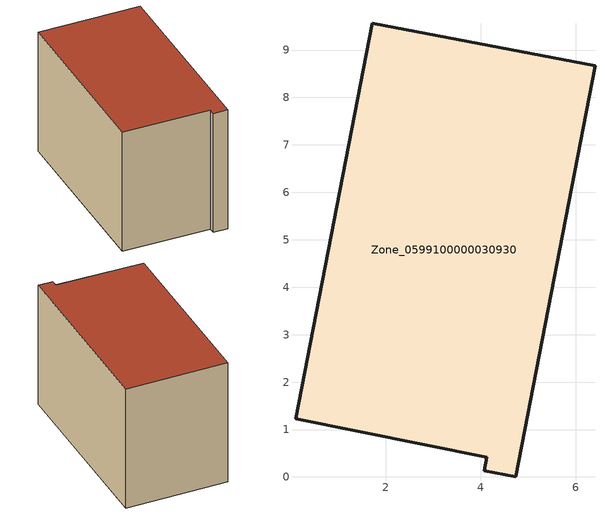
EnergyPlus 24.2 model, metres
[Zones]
Zone_0599100000030930
 floor ground (C_G): 4.12,0.41 0.1,1.22 1.71,9.57 6.41,8.67 4.74,0 4.07,0.13 z0
 wall outside (C_F): 4.12,0.41 4.07,0.13 4.74,0 6.41,8.67 1.71,9.57 0.1,1.22 4.12,0.41 z0:6.03
 roof outside (C_R): 0.1,1.22 4.12,0.41 4.07,0.13 4.74,0 6.41,8.67 1.71,9.57 z6.03
[BUILDING]
Pand.0599100000030930: North Axis=0; Terrain=City; Loads Convergence Tolerance Value=0.04; Temperature Convergence Tolerance Value=0.4; Solar Distribution=FullExterior; Maximum Number of Warmup Days=25; Minimum Number of Warmup Days=1
[Site:Location]
Rotterdam.The.Hague.AP_ZH_NLD Design_Conditions: Latitude=51.96; Longitude=4.45; Time Zone=1; Elevation=-4.5
[SITE:GROUNDTEMPERATURE:BUILDINGSURFACE]
18, 18, 18, 18, 18, 18, 18, 18, 18, 18, 18, 18
[MATERIAL] Thermal Absorptance=0.9; Solar Absorptance=0.7; Visible Absorptance=0.7
Name | Roughness | Thickness | Conductivity | Density | Specific Heat
G.TC.1946-1964 | MediumSmooth | 0.15 | 1 | 540 | 1210
F.TC.1946-1964 | Rough | 0.3 | 0.857143 | 1920 | 840
R.TC.1946-1964 | MediumRough | 0.2 | 0.235294 | 1500 | 1000
[CONSTRUCTION]
C_G: G.TC.1946-1964
C_F: F.TC.1946-1964
C_R: R.TC.1946-1964
[ZONE]
Zone_0599100000030930: Type=1; Multiplier=1; Ceiling Height=Autocalculate; Volume=Autocalculate; Floor Area=autocalculate; Part of Total Floor Area=Yes
[ZONEINFILTRATION:DESIGNFLOWRATE]
Infil_Zone_0599100000030930: Zone or ZoneList or Space or SpaceList=Zone_0599100000030930; Schedule=AlwaysOn; Design Flow Rate Calculation Method=Flow/Area; Flow Rate per Floor Area=0.003; Constant Term Coefficient=1; Temperature Term Coefficient=0; Velocity Term Coefficient=0; Velocity Squared Term Coefficient=0
[HVACTEMPLATE:ZONE:IDEALLOADSAIRSYSTEM]
Zone_0599100000030930: Maximum Heating Supply Air Temperature=50; Minimum Cooling Supply Air Temperature=13; Maximum Heating Supply Air Humidity Ratio=0.0156; Minimum Cooling Supply Air Humidity Ratio=0.0077; Heating Limit=NoLimit; Cooling Limit=NoLimit; Dehumidification Control Type=ConstantSensibleHeatRatio; Cooling Sensible Heat Ratio=0.7; Dehumidification Setpoint=60; Humidification Control Type=None; Humidification Setpoint=30; Outdoor Air Method=None; Outdoor Air Flow Rate per Person=0.00944; Outdoor Air Flow Rate per Zone Floor Area=0; Outdoor Air Flow Rate per Zone=0; Demand Controlled Ventilation Type=None; Outdoor Air Economizer Type=NoEconomizer; Heat Recovery Type=None; Sensible Heat Recovery Effectiveness=0.7; Latent Heat Recovery Effectiveness=0.65
[ZONECONTROL:THERMOSTAT]
ThermostatControl_Zone_0599100000030930: Zone or ZoneList=Zone_0599100000030930; Control Type Schedule=DualSetpointControlType; Control 1=Thermostat_Zone_0599100000030930; Temperature Difference Between Cutout And Setpoint=0
[THERMOSTATSETPOINT:DUALSETPOINT]
Thermostat_Zone_0599100000030930: Heating Setpoint Temperature Schedule=HeatingSetpoint_Zone_0599100000030930; Cooling Setpoint Temperature Schedule=CoolingSetpoint_Zone_0599100000030930
[SCHEDULE:COMPACT]
HeatingSetpoint_Zone_0599100000030930: Through: 12/31, For: AllDays, Until: 24:00, 21
CoolingSetpoint_Zone_0599100000030930: Through: 12/31, For: AllDays, Until: 24:00, 24
DualSetpointControlType: Through: 12/31, For: AllDays, Until: 24:00, 4
AlwaysOn: Through: 12/31, For: AllDays, Until: 24:00, 1
